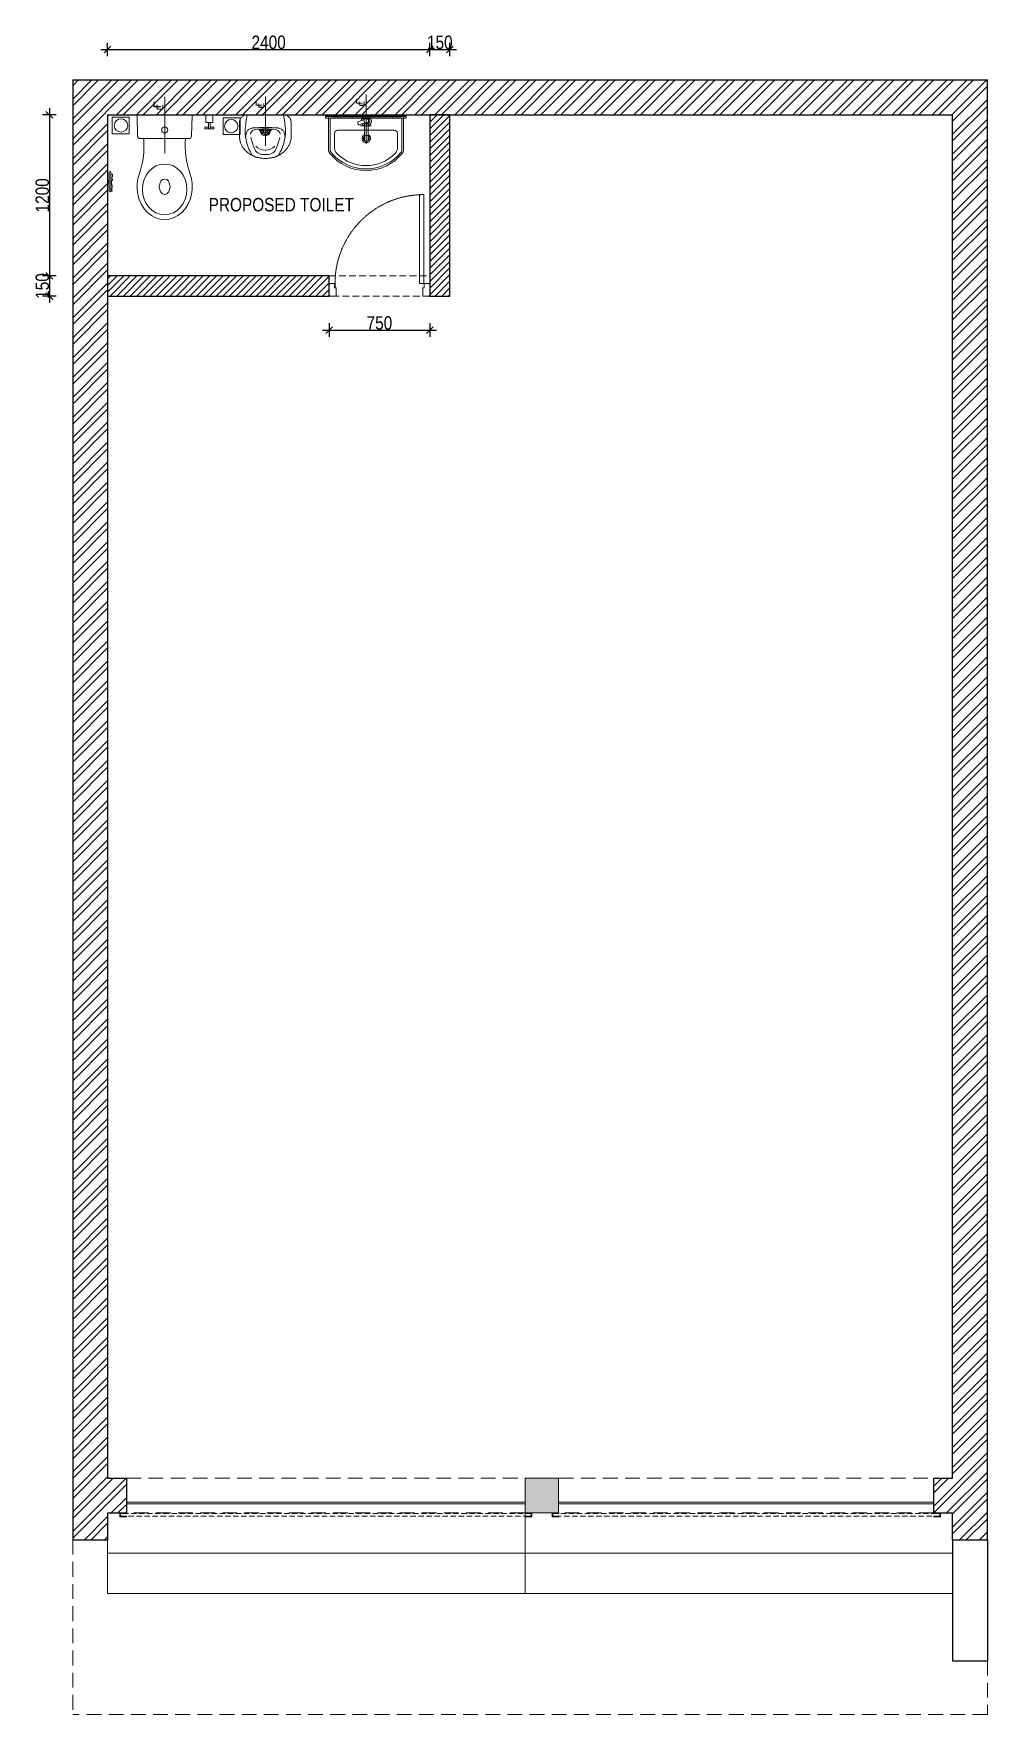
# Model space of a CAD drawing. Header units: millimetres. Extents: x 1749862 to 1756967, y 33447 to 45964.
import ezdxf

# ---------------------------------------------------------------- set-up
doc = ezdxf.new("R2010")
doc.units = ezdxf.units.MM
doc.header["$LTSCALE"] = 40
doc.header["$PDMODE"] = 3
for name, pattern in [('a_p6_plan_L18$0$HIDDEN', [0.375, 0.25, -0.125]), ('CENTER', [2, 1.25, -0.25, 0.25, -0.25]), ('DOT2', [0.125, 0, -0.125]), ('HIDDEN', [9.525, 6.35, -3.175]), ('HIDDEN2', [0.1875, 0.125, -0.0625]), ('HIDDENX2', [0.75, 0.5, -0.25])]:
    doc.linetypes.add(name, pattern=pattern)
for name, color, linetype, lineweight in [('A-COL', 243, 'Continuous', 9), ('A-Glazing', 4, 'Continuous', 20), ('A-shutter', 8, 'Continuous', 18), ('A-STAIR', 6, 'Continuous', 5), ('beam', 90, 'Continuous', 9), ('centerline-toilets', 2, 'CENTER', 13), ('column hatch', 5, 'Continuous', 0), ('Door', 2, 'Continuous', 13), ('ele', 252, 'Continuous', 13), ('Fhitting', 152, 'Continuous', 30), ('LENS-CURTAIN', 5, 'a_p6_plan_L18$0$HIDDEN', 9), ('LENS-DIM', 252, 'Continuous', 5), ('LENS-DOOR', 34, 'Continuous', 20), ('LENS-TEXT', 31, 'Continuous', 5), ('LN-HATCH', 251, 'Continuous', 0), ('Mirror', 150, 'Continuous', 20), ('Panelling', 65, 'Continuous', 18), ('PARTITION', 22, 'Continuous', 30), ('rolling shutter', 1, 'Continuous', 5), ('Toilet', 5, 'Continuous', 9)]:
    doc.layers.add(name, color=color, linetype=linetype, lineweight=lineweight)
doc.layers.add('A-WALL', color=1, linetype='Continuous')
doc.layers.add('S-DIM', color=7, linetype='Continuous')
doc.styles.add('LK TXT', font='Gill Sans MT Condensed Regular.ttf')
doc.styles.get("Standard").update_dxf_attribs({"font": 'Gill Sans MT Condensed Regular.ttf', "height": 100})
doc.dimstyles.new('100MM', dxfattribs={"dimtxt": 100, "dimasz": 50, "dimexe": 50, "dimexo": 50, "dimtad": 1, "dimdec": 0, "dimtxsty": 'Standard', "dimblk": 'OBLIQUE', "dimcen": 2.5, "dimdle": 50, "dimclrd": 256, "dimclre": 256, "dimclrt": 1, "dimadec": 0, "dimazin": 0, "dimtfac": 1, "dimtdec": 0, "dimtmove": 0, "dimatfit": 3, "dimfxl": 50, "dimfxlon": 1, "dimlwd": -1, "dimlwe": -1, "dimarcsym": 0})

# ---------------------------------------------------------------- blocks, each defined once
blk = doc.blocks.new('*U12')
at = {"layer": 'A-shutter', "color": 5, "ltscale": 10}
for points in [[(41039206, -1561539), (41039206, -1561544), (41039161, -1561544), (41039161, -1561564), (41039206, -1561564), (41039206, -1561569), (41039156, -1561569), (41039156, -1561539)], [(41042176, -1561539), (41042176, -1561544), (41042221, -1561544), (41042221, -1561564), (41042176, -1561564), (41042176, -1561569), (41042226, -1561569), (41042226, -1561539)]]:
    blk.add_lwpolyline(points, close=True, dxfattribs=at)
at = {"layer": 'A-shutter', "color": 5, "linetype": 'HIDDENX2', "ltscale": 2, "true_color": 0x0505ff}
blk.add_lwpolyline([(41039161, -1561544), (41039161, -1561564), (41042221, -1561564), (41042221, -1561544)], close=True, dxfattribs=at)
blk = doc.blocks.new('*U13')
at = {"layer": 'A-shutter', "color": 5, "ltscale": 10}
for points in [[(41039382, -1561539), (41039382, -1561544), (41039337, -1561544), (41039337, -1561564), (41039382, -1561564), (41039382, -1561569), (41039332, -1561569), (41039332, -1561539)], [(41042176, -1561539), (41042176, -1561544), (41042221, -1561544), (41042221, -1561564), (41042176, -1561564), (41042176, -1561569), (41042226, -1561569), (41042226, -1561539)]]:
    blk.add_lwpolyline(points, close=True, dxfattribs=at)
at = {"layer": 'A-shutter', "color": 5, "linetype": 'HIDDENX2', "ltscale": 2, "true_color": 0x0505ff}
blk.add_lwpolyline([(41039337, -1561544), (41039337, -1561564), (41042221, -1561564), (41042221, -1561544)], close=True, dxfattribs=at)
blk = doc.blocks.new('Wash Basin')
at = {"layer": 'PARTITION', "lineweight": 9}
h = blk.add_hatch(dxfattribs=at)
h.set_pattern_fill('ANSI38', color=256, scale=70, angle=990, style=0, double=1)
h.set_pattern_definition([(315, (-62.738, -33.325), (6.18718, 6.18718), []), (45, (-62.738, -33.325), (6.18718, 18.56155), [21.875, -13.125])])
h.paths.add_polyline_path([(302, -22), (-298, -22), (-298, -34), (302, -34)])
at = {"layer": 'centerline-toilets', "linetype": 'HIDDEN', "ltscale": 10}
blk.add_line((0, -238), (0, 130), dxfattribs=at)
at = {"layer": 'Mirror', "ltscale": 0.5}
blk.add_lwpolyline([(-298, -34), (-298, -46), (302, -46), (302, -34)], close=True, dxfattribs=at)
at = {"layer": 'Panelling', "lineweight": 9}
blk.add_lwpolyline([(-298, -22), (-298, -34), (302, -34), (302, -22)], close=True, dxfattribs=at)
at = {"layer": 'Toilet', "ltscale": 100}
for p, q in [((-280, -32), (-280, -278)), ((-270, -22), (270, -22)), ((-268, -55), (-268, -278)), ((-258, -45), (258, -45)), ((-15, -89), (-15, -208)), ((11, -208), (11, -89)), ((268, -55), (268, -278)), ((280, -32), (280, -278))]:
    blk.add_line(p, q, dxfattribs=at)
blk.add_lwpolyline([(41, -103), (-41, -103)], dxfattribs=at)
blk.add_lwpolyline([(23, -62), (58, -74, -0.414214), (61, -81), (58, -93, -0.414214), (50, -96), (16, -85)], format="xyb", dxfattribs=at)
blk.add_lwpolyline([(-235, -264, 0.191896), (-217, -309, 0.420236), (217, -309, 0.191896), (235, -264), (235, -161, 0.414214), (210, -136), (-210, -136, 0.414214), (-235, -161)], format="xyb", close=True, dxfattribs=at)
for centre, radius in [((-2, -67), 17.5), ((-2, -197), 22.5)]:
    blk.add_circle(centre, radius, dxfattribs=at)
for centre, radius, start, end in [((-270, -32), 10, 90, 180), ((-258, -55), 10, 90, 180), ((258, -55), 10, 0, 90), ((270, -32), 10, 0, 90), ((-2, -197), 32.1, 113.0898, 66.246), ((-2, -197), 20.5, 128.0403, 237.2899), ((-2, -197), 20.5, 304.4733, 50.7332), ((-230, -278), 50, 180, 218.4461), ((0, -89), 348, 219.2826, 320.7174), ((-230, -278), 38, 180, 218.4461), ((0, -89), 336, 219.313, 320.687), ((230, -278), 38, 321.5539, 0), ((230, -278), 50, 321.5539, 0)]:
    blk.add_arc(centre, radius, start, end, dxfattribs=at)
for centre, major_axis, start_param, end_param in [((-2, -67), (0, 38.3), 4.720493, 9.081982), ((-2, -67), (-0.2, -25.6), 1.769108, 7.074098), ((-2, -67), (0, 38.3), 3.484555, 4.083576), ((-2, -208), (-9.04, 9.04), 0.785398, 3.926991)]:
    blk.add_ellipse(centre, major_axis=major_axis, ratio=1, start_param=start_param, end_param=end_param, dxfattribs=at)
at = {"layer": 'centerline-toilets', "linetype": 'DOT2', "insert": (33, 62), "char_height": 75, "width": 495.83, "attachment_point": 5, "rotation": 90}
blk.add_mtext('{\\fISOCPEUR|b0|i0|c0|p34;℄}', dxfattribs=at)
blk = doc.blocks.new('DLF-RSP-AR-CD-DWG-4DT-3113$0$X-TYPICAL TOILET UPPER FLOORS - 02$0$urinals')
at = {"layer": 'Toilet'}
for p, q in [((0, -16), (0, 8)), ((-46, -115), (46, -115)), ((0, -105), (0, -161))]:
    blk.add_line(p, q, dxfattribs=at)
blk.add_lwpolyline([(135, 0), (-135, 0, 0.036949), (-150, -116, 0.138094), (-100, -297, 0.221721), (-52, -318, 0.062656), (0, -325, 0.062656), (52, -318, 0.221721), (100, -297, 0.138094), (150, -116, 0.036949)], format="xyb", close=True, dxfattribs=at)
for centre, radius, start, end in [((-91, -153), 53.8, 148.4868, 188.6401), ((-94, -145), 47.1, 93.3708, 154.4824), ((-71, -150), 40.2, 106.7016, 169.725), ((3, -1238), 1145, 90.1625, 95.0265), ((-51, -225), 119, 89.5454, 105.8857), ((0, -996), 891, 89.9918, 93.182), ((0, -115), 40, 167.428, 12.572), ((0, -115), 33, 164.1814, 15.8186), ((0, -115), 32, 163.6049, 16.3951), ((0, -115), 22.6, 155.6653, 24.3347), ((0, -115), 14.7, 139.9109, 40.0891), ((-3, -1238), 1145, 84.9735, 89.8375), ((0, -996), 891, 86.818, 90.0082), ((51, -225), 119, 74.1143, 90.4546), ((71, -150), 40.2, 10.275, 73.2984), ((94, -145), 47.1, 25.5176, 86.6292), ((91, -153), 53.8, 351.3599, 31.5132), ((414, -38), 538, 193.994, 204.5632), ((-2, -165), 97.6, 225, 270.9552), ((2, -165), 97.6, 269.0448, 315), ((-414, -38), 538, 335.4368, 346.006), ((-30, -241), 50, 204.5632, 250.4606), ((-2, -161), 135, 250.4606, 270.6492), ((2, -161), 135, 269.3508, 289.5394), ((30, -241), 50, 289.5394, 335.4368)]:
    blk.add_arc(centre, radius, start, end, dxfattribs=at)
blk.add_open_spline([(135, 0), (105, 0), (76, 0), (-13, 0), (-73, 0), (-133, 0), (-133, 0), (-134, 0), (-134, 0), (-135, 0), (-135, 0), (-135, 0), (-135, 0), (-135, 0), (-135, 0), (-135, 0), (-135, 0), (-135, 0), (-135, 0), (-135, 0), (-135, 0), (-135, 0), (-135, 0), (-136, 0), (-136, 0), (-136, 0), (-137, 0), (-138, 0), (-138, 0), (-141, 0), (-142, 0), (-146, -1), (-149, -2), (-155, -3), (-158, -5), (-163, -7), (-166, -9), (-171, -13), (-173, -15), (-178, -19), (-180, -22), (-184, -27), (-185, -29), (-188, -35), (-189, -38), (-191, -43), (-191, -46), (-192, -50), (-192, -51), (-192, -52), (-192, -54), (-193, -56), (-193, -56), (-193, -57), (-193, -57), (-193, -57), (-193, -57), (-193, -57), (-193, -57), (-193, -57), (-193, -57), (-193, -58), (-193, -58), (-193, -58), (-193, -58), (-193, -58), (-193, -58), (-193, -58), (-193, -59), (-193, -59), (-193, -60), (-193, -61), (-193, -62), (-193, -65), (-193, -66), (-193, -72), (-193, -75), (-193, -86), (-193, -93), (-193, -114), (-193, -128), (-193, -146), (-193, -145), (-193, -149), (-193, -150), (-193, -154), (-193, -156), (-193, -159), (-193, -159), (-193, -159), (-193, -159), (-193, -160), (-193, -160), (-193, -160), (-193, -160), (-193, -160), (-193, -160), (-193, -160), (-193, -160), (-193, -160), (-193, -160), (-193, -160), (-193, -161), (-193, -161), (-193, -161), (-193, -162), (-193, -162), (-192, -164), (-192, -165), (-192, -168), (-192, -170), (-192, -176), (-191, -180), (-189, -191), (-188, -198), (-183, -212), (-180, -219), (-173, -233), (-169, -240), (-159, -253), (-154, -259), (-142, -271), (-136, -277), (-123, -287), (-115, -292), (-101, -301), (-93, -305), (-77, -311), (-69, -314), (-53, -319), (-44, -321), (-28, -323), (-20, -324), (-9, -325), (-7, -325), (-3, -325), (-1, -325), (2, -325), (4, -325), (8, -325), (11, -325), (21, -324), (27, -323), (42, -321), (50, -319), (67, -315), (75, -312), (92, -305), (100, -301), (115, -292), (123, -288), (136, -277), (143, -271), (155, -259), (160, -252), (170, -238), (174, -231), (181, -217), (184, -210), (188, -195), (190, -188), (191, -179), (191, -178), (192, -174), (192, -171), (192, -168), (192, -167), (192, -164), (192, -162), (192, -160), (192, -160), (192, -160), (192, -160), (192, -160), (192, -159), (192, -159), (192, -159), (192, -158), (192, -157), (192, -156), (192, -155), (192, -152), (192, -150), (192, -143), (192, -144), (192, -132), (192, -124), (192, -99), (192, -82), (192, -65), (192, -64), (192, -62), (192, -60), (192, -58), (192, -58), (192, -57), (192, -57), (192, -57), (192, -57), (192, -57), (192, -57), (192, -57), (192, -57), (192, -57), (192, -57), (192, -56), (192, -56), (192, -55), (192, -55), (192, -53), (192, -52), (192, -48), (191, -46), (190, -40), (189, -37), (186, -31), (184, -28), (180, -22), (178, -19), (173, -14), (170, -12), (164, -8), (161, -6), (155, -3), (151, -2), (145, -1), (142, 0), (137, 0), (136, 0), (135, 0)], degree=3, knots=[0, 0, 0, 0, 0.329607, 0.329607, 0.988822, 0.988822, 0.996691, 0.996691, 0.998638, 0.998638, 0.99992, 0.99992, 1.000227, 1.000227, 1.000534, 1.000534, 1.001148, 1.001148, 1.002375, 1.002375, 1.00483, 1.00483, 1.009739, 1.009739, 1.019558, 1.019558, 1.039196, 1.039196, 1.078472, 1.078472, 1.157024, 1.157024, 1.314128, 1.314128, 1.471232, 1.471232, 1.628335, 1.628335, 1.785439, 1.785439, 1.942543, 1.942543, 2.099647, 2.099647, 2.256751, 2.256751, 2.413855, 2.413855, 2.450944, 2.450944, 2.525122, 2.525122, 2.556641, 2.556641, 2.563699, 2.563699, 2.567479, 2.567479, 2.57001, 2.57001, 2.570783, 2.570783, 2.572328, 2.572328, 2.573873, 2.573873, 2.576964, 2.576964, 2.583145, 2.583145, 2.595507, 2.595507, 2.620232, 2.620232, 2.669681, 2.669681, 2.76858, 2.76858, 2.966376, 2.966376, 3.36197, 3.36197, 3.45996, 3.45996, 3.491387, 3.491387, 3.554241, 3.554241, 3.562213, 3.562213, 3.566829, 3.566829, 3.570018, 3.570018, 3.570684, 3.570684, 3.571294, 3.571294, 3.571904, 3.571904, 3.573124, 3.573124, 3.575564, 3.575564, 3.580444, 3.580444, 3.590203, 3.590203, 3.609723, 3.609723, 3.648762, 3.648762, 3.72684, 3.72684, 3.861362, 3.861362, 3.995884, 3.995884, 4.130406, 4.130406, 4.264928, 4.264928, 4.39945, 4.39945, 4.533972, 4.533972, 4.668494, 4.668494, 4.803016, 4.803016, 4.937539, 4.937539, 5.072061, 5.072061, 5.118026, 5.118026, 5.144558, 5.144558, 5.17109, 5.17109, 5.224154, 5.224154, 5.330281, 5.330281, 5.468863, 5.468863, 5.607445, 5.607445, 5.746027, 5.746027, 5.884609, 5.884609, 6.023191, 6.023191, 6.161773, 6.161773, 6.300355, 6.300355, 6.438937, 6.438937, 6.577519, 6.577519, 6.602876, 6.602876, 6.653589, 6.653589, 6.673028, 6.673028, 6.711906, 6.711906, 6.713712, 6.713712, 6.715518, 6.715518, 6.719129, 6.719129, 6.726351, 6.726351, 6.740796, 6.740796, 6.769686, 6.769686, 6.827466, 6.827466, 6.943027, 6.943027, 7.174147, 7.174147, 7.636387, 7.636387, 7.659394, 7.659394, 7.705407, 7.705407, 7.71212, 7.71212, 7.713128, 7.713128, 7.714137, 7.714137, 7.716153, 7.716153, 7.720185, 7.720185, 7.728249, 7.728249, 7.744378, 7.744378, 7.776636, 7.776636, 7.841152, 7.841152, 7.970184, 7.970184, 8.14844, 8.14844, 8.326696, 8.326696, 8.504953, 8.504953, 8.683209, 8.683209, 8.861465, 8.861465, 9.039722, 9.039722, 9.217978, 9.217978, 9.283185, 9.283185, 9.283185, 9.283185], dxfattribs=at)
blk = doc.blocks.new('jALI')
at = {"layer": 'Toilet', "ltscale": 5}
h = blk.add_hatch(dxfattribs=at)
h.set_pattern_fill('HEX', color=256, scale=50, angle=135, double=1)
h.set_pattern_definition([(135, (-344825.863, 460708.187), (-7.65465545, -7.65465545), [6.25, -12.5]), (255, (-344825.863, 460708.187), (10.4564538, -2.80179835), [6.25, -12.5]), (195, (-344830.282, 460712.606), (2.80179835, -10.4564538), [6.25, -12.5])])
edge = h.paths.add_edge_path()
edge.add_arc((-393188, 163648), 50, -90, 270)
blk.add_lwpolyline([(-393250, 163582), (-393126, 163582), (-393126, 163709), (-393250, 163709)], close=True, dxfattribs=at)
blk.add_circle((-393188, 163648), 50, dxfattribs=at)
blk = doc.blocks.new('Urinal')
at = {"layer": 'centerline-toilets', "linetype": 'HIDDEN', "ltscale": 10}
blk.add_line((0, 231), (0, -137), dxfattribs=at)
at = {"layer": 'Fhitting', "lineweight": 0, "ltscale": 0.5, "rotation": 180}
blk.add_blockref('DLF-RSP-AR-CD-DWG-4DT-3113$0$X-TYPICAL TOILET UPPER FLOORS - 02$0$urinals', (0, 0), dxfattribs=at)
at = {"layer": 'Fhitting', "lineweight": 0, "ltscale": 0.5, "xscale": -1, "rotation": 90}
blk.add_blockref('jALI', (163394, -393104), dxfattribs=at)
at = {"layer": 'centerline-toilets', "linetype": 'DOT2', "insert": (-31, -69), "char_height": 75, "width": 495.83, "attachment_point": 5, "rotation": 270}
blk.add_mtext('{\\fISOCPEUR|b0|i0|c0|p34;℄}', dxfattribs=at)
blk = doc.blocks.new('WC')
at = {"layer": 'centerline-toilets', "linetype": 'HIDDEN', "ltscale": 10}
blk.add_line((0, 286), (0, -135), dxfattribs=at)
at = {"layer": 'Toilet'}
for p, q in [((-419, 507), (-425, 507)), ((-425, 507), (-425, 489)), ((-419, 507), (-419, 489)), ((-419, 504), (-413, 504)), ((-413, 567), (-413, 429)), ((-401, 567), (-401, 429)), ((-419, 489), (-425, 489)), ((-419, 492), (-413, 492)), ((-206, 6), (-202, 157)), ((181, 177), (-183, 177)), ((206, 6), (200, 157)), ((-200, 0), (200, 0))]:
    blk.add_line(p, q, dxfattribs=at)
at = {"layer": 'Toilet', "ltscale": 100}
for p, q in [((366, 103), (300, 103)), ((300, 92), (300, 103)), ((326, 92), (300, 92)), ((307, 0), (307, 57)), ((359, 57), (307, 57)), ((326, 103), (326, 57)), ((340, 103), (340, 57)), ((366, 92), (340, 92)), ((359, 57), (359, 0)), ((366, 92), (366, 103)), ((359, 0), (307, 0))]:
    blk.add_line(p, q, dxfattribs=at)
at = {"layer": 'Toilet'}
blk.add_circle((0, 112), 22.9, dxfattribs=at)
for centre, radius, start, end in [((-407, 567), 6, 0, 180), ((-407, 429), 6, 180, 0), ((-776, 231), 622, 354.997, 19.0619), ((776, 226), 623, 160.5196, 184.5617), ((-182, 158), 19.3, 90.3509, 180.8981), ((180, 158), 19.3, 359.1019, 89.6491), ((-200, 6), 5.72, 177.9546, 270), ((200, 6), 5.72, 270, 2.0454)]:
    blk.add_arc(centre, radius, start, end, dxfattribs=at)
at = {"layer": 'Toilet', "extrusion": (0, 0, -1)}
for centre, major_axis, ratio, start_param, end_param in [((0, 534), (0, -245), 0.842028, 7.436326, 11.41323), ((0, 535), (0, -57.2), 0.7, 1.570796326794896, 7.853981633974482)]:
    blk.add_ellipse(centre, major_axis=major_axis, ratio=ratio, start_param=start_param, end_param=end_param, dxfattribs=at)
blk.add_ellipse((0, 555), major_axis=(0, -189), ratio=0.878788, dxfattribs=at)
at = {"layer": 'Toilet'}
blk.add_open_spline([(-401, 441), (-397, 441), (-384, 439), (-389, 459), (-396, 480), (-386, 478), (-386, 491), (-403, 487), (-385, 532), (-396, 547), (-391, 570), (-397, 569), (-401, 568)], degree=3, knots=[0, 0, 0, 0, 9.744972, 33.823887, 47.583551, 49.497915, 60.560502, 63.822284, 93.508019, 135.756925, 141.904352, 150.301906, 150.301906, 150.301906, 150.301906], dxfattribs=at)
at = {"layer": 'Fhitting', "lineweight": 0, "ltscale": 0.5, "rotation": 270}
blk.add_blockref('jALI', (-163973, -393109), dxfattribs=at)
at = {"layer": 'centerline-toilets', "linetype": 'DOT2', "insert": (-36, -57), "char_height": 85.83, "width": 567.4, "attachment_point": 5, "rotation": 270}
blk.add_mtext('{\\fISOCPEUR|b0|i0|c0|p34;℄}', dxfattribs=at)
blk = doc.blocks.new('*U14')
at = {"layer": 'LENS-DOOR'}
for p, q in [((547492, 1778574), (547492, 1779235)), ((547523, 1779235), (547492, 1779235)), ((547523, 1779235), (547523, 1778574)), ((547447, 1778569), (547452, 1778569)), ((547447, 1778484), (547447, 1778569)), ((547452, 1778574), (547489, 1778574)), ((547452, 1778569), (547452, 1778574)), ((547489, 1778540), (547489, 1778574)), ((547489, 1778540), (547499, 1778540)), ((547523, 1778574), (547492, 1778574)), ((547499, 1778479), (547499, 1778540)), ((548145, 1778479), (548145, 1778540)), ((548156, 1778540), (548145, 1778540)), ((548192, 1778574), (548156, 1778574)), ((548156, 1778540), (548156, 1778574)), ((548192, 1778569), (548192, 1778574)), ((548197, 1778569), (548192, 1778569)), ((548197, 1778484), (548197, 1778569)), ((547447, 1778484), (547452, 1778484)), ((547452, 1778479), (547452, 1778484)), ((547452, 1778479), (547499, 1778479)), ((548192, 1778479), (548145, 1778479)), ((548192, 1778479), (548192, 1778484)), ((548197, 1778484), (548192, 1778484))]:
    blk.add_line(p, q, dxfattribs=at)
at = {"layer": 'LENS-DOOR', "color": 7, "linetype": 'HIDDEN2', "extrusion": (0, 0, -1)}
blk.add_ellipse((547492, 1778574), major_axis=(661, 0), ratio=1, start_param=-1.570791, end_param=0.051209, dxfattribs=at)
blk = doc.blocks.new('A$Ccc8ceeb6')
at = {"layer": 'column hatch'}
h = blk.add_hatch(color=8, dxfattribs=at)
h.dxf.hatch_style = 1
h.paths.add_polyline_path([(521, -6618), (271, -6618), (271, -6878), (521, -6878)])
at = {"layer": 'LN-HATCH'}
h = blk.add_hatch(dxfattribs=at)
h.set_pattern_fill('ANSI32', color=256, scale=11, angle=180)
h.set_pattern_definition([(225, (-5259973.75, -42445.21), (74.087113, -74.087113), []), (225, (-5260023.14, -42445.21), (74.087113, -74.087113), [])])
h.paths.add_polyline_path([(3715, 3794), (-3099, 3794), (-3099, -7078), (-2839, -7078), (-2839, -6878), (-2699, -6878), (-2699, -6618), (-2839, -6618), (-2839, 3534), (3455, 3534), (3455, -6618), (3315, -6618), (3315, -6878), (3455, -6878), (3455, -7078), (3715, -7078)])
h = blk.add_hatch(dxfattribs=at)
h.set_pattern_fill('ANSI31', color=256, scale=11, angle=180)
h.paths.add_polyline_path([(-439, 2184), (-289, 2184), (-289, 3534), (-439, 3534)])
h.paths.add_polyline_path([(-1189, 2334), (-2839, 2334), (-2839, 2184), (-1189, 2184)])
at = {"layer": 'A-COL'}
for p, q in [((271, -6618), (271, -6878)), ((271, -6618), (521, -6618)), ((521, -6618), (521, -6878)), ((271, -6878), (521, -6878))]:
    blk.add_line(p, q, dxfattribs=at)
at = {"layer": 'A-Glazing'}
for points in [[(-2699, -6797), (271, -6797), (271, -6809), (-2699, -6809)], [(3315, -6797), (521, -6797), (521, -6809), (3315, -6809)]]:
    blk.add_lwpolyline(points, close=True, dxfattribs=at)
at = {"layer": 'A-STAIR'}
for p, q in [((271, -6878), (271, -7178)), ((271, -7178), (3455, -7178)), ((271, -7178), (271, -7478)), ((271, -7478), (3455, -7478))]:
    blk.add_line(p, q, dxfattribs=at)
at = {"layer": 'A-STAIR', "color": 225}
for p, q in [((-2839, -7078), (-2839, -7178)), ((271, -7178), (-2839, -7178)), ((-2839, -7178), (-2839, -7478)), ((271, -7478), (-2839, -7478))]:
    blk.add_line(p, q, dxfattribs=at)
at = {"layer": 'A-WALL'}
for p, q in [((-3099, 3794), (-3099, -7078)), ((-3099, 3794), (3715, 3794)), ((3715, -7078), (3715, 3794)), ((-2839, 3534), (-2839, -6618)), ((-2839, 3534), (3455, 3534)), ((3455, -6618), (3455, 3534)), ((-2839, -6618), (-2699, -6618)), ((-2699, -6618), (-2699, -6878)), ((3315, -6618), (3455, -6618)), ((3315, -6878), (3315, -6618)), ((-2839, -6878), (-2839, -7078)), ((-2839, -6878), (-2699, -6878)), ((3315, -6878), (3455, -6878)), ((3455, -7078), (3455, -6878)), ((-3099, -7078), (-2839, -7078)), ((3455, -7078), (3715, -7078)), ((3455, -7078), (3455, -7978)), ((3715, -7078), (3715, -7978)), ((3455, -7978), (3715, -7978))]:
    blk.add_line(p, q, dxfattribs=at)
for points in [[(-439, 2184), (-289, 2184), (-289, 3534), (-439, 3534)], [(-1189, 2334), (-2839, 2334), (-2839, 2184), (-1189, 2184)]]:
    blk.add_lwpolyline(points, close=True, dxfattribs=at)
at = {"layer": 'beam', "linetype": 'a_p6_plan_L18$0$HIDDEN', "lineweight": 5, "ltscale": 11}
for p, q in [((-3099, -7078), (-3099, -8378)), ((3715, -7978), (3715, -8378)), ((3715, -8378), (-3099, -8378))]:
    blk.add_line(p, q, dxfattribs=at)
for points in [[(-2699, -6618), (271, -6618), (271, -6878), (-2699, -6878)], [(521, -6618), (3315, -6618), (3315, -6878), (521, -6878)]]:
    blk.add_lwpolyline(points, close=True, dxfattribs=at)
at = {"layer": 'LENS-CURTAIN', "ltscale": 5}
blk.add_lwpolyline([(-1189, 2184), (-1189, 2334), (-439, 2334), (-439, 2184)], close=True, dxfattribs=at)
at = {"layer": 'Door', "xscale": -1}
blk.add_blockref('*U14', (547008, -1776295), dxfattribs=at)
at = {"layer": 'ele', "color": 0, "lineweight": -2, "xscale": -1, "rotation": 180}
for name, p in [('WC', (-2414, 3534)), ('Urinal', (-1664, 3534))]:
    blk.add_blockref(name, p, dxfattribs=at)
at = {"layer": 'ele', "color": 0, "lineweight": -2, "xscale": -1}
blk.add_blockref('Wash Basin', (-914, 3556), dxfattribs=at)
at = {"layer": 'rolling shutter', "color": 2}
blk.add_blockref('*U12', (-41041905, 1554661), dxfattribs=at)
at = {"layer": 'rolling shutter', "color": 2, "xscale": -1}
blk.add_blockref('*U13', (41042698, 1554661), dxfattribs=at)
blk = doc.blocks.new('_Oblique')
at = {"color": 0, "linetype": 'ByBlock', "lineweight": -2}
blk.add_line((-0.5, -0.5), (0.5, 0.5), dxfattribs=at)
blk = doc.blocks.new('*D15')
at = {"layer": 'Defpoints', "color": 0, "transparency": 16777216}
for p in [(1752813, 45846), (1750413, 45359), (1752813, 45359)]:
    blk.add_point(p, dxfattribs=at)
at = {"layer": 'S-DIM', "transparency": 16777216}
for p, q in [((1750363, 45846), (1752863, 45846)), ((1750413, 45796), (1750413, 45896)), ((1752813, 45796), (1752813, 45896))]:
    blk.add_line(p, q, dxfattribs=at)
at = {"layer": 'S-DIM', "transparency": 16777216, "xscale": 50, "yscale": 50, "zscale": 50, "rotation": 180}
blk.add_blockref('_Oblique', (1750413, 45846), dxfattribs=at)
at = {"layer": 'S-DIM', "transparency": 16777216, "xscale": 50, "yscale": 50, "zscale": 50}
blk.add_blockref('_Oblique', (1752813, 45846), dxfattribs=at)
at = {"layer": 'S-DIM', "color": 1, "transparency": 16777216, "insert": (1751613, 45898), "char_height": 100, "attachment_point": 5}
blk.add_mtext('2400', dxfattribs=at)
blk = doc.blocks.new('*D16')
at = {"layer": 'Defpoints', "color": 0, "transparency": 16777216}
for p in [(1752963, 45846), (1752813, 45359), (1752963, 45249)]:
    blk.add_point(p, dxfattribs=at)
at = {"layer": 'S-DIM', "transparency": 16777216}
for p, q in [((1752763, 45846), (1753013, 45846)), ((1752813, 45796), (1752813, 45896)), ((1752963, 45796), (1752963, 45896))]:
    blk.add_line(p, q, dxfattribs=at)
at = {"layer": 'S-DIM', "transparency": 16777216, "xscale": 50, "yscale": 50, "zscale": 50, "rotation": 180}
blk.add_blockref('_Oblique', (1752813, 45846), dxfattribs=at)
at = {"layer": 'S-DIM', "transparency": 16777216, "xscale": 50, "yscale": 50, "zscale": 50}
blk.add_blockref('_Oblique', (1752963, 45846), dxfattribs=at)
at = {"layer": 'S-DIM', "color": 1, "transparency": 16777216, "insert": (1752888, 45898), "char_height": 100, "attachment_point": 5}
blk.add_mtext('150', dxfattribs=at)
blk = doc.blocks.new('*D17')
at = {"layer": 'Defpoints', "color": 0, "transparency": 16777216}
for p in [(1750413, 45359), (1749979, 44159), (1750413, 44159)]:
    blk.add_point(p, dxfattribs=at)
at = {"layer": 'S-DIM', "transparency": 16777216}
for p, q in [((1750029, 45359), (1749929, 45359)), ((1749979, 45409), (1749979, 44109)), ((1750029, 44159), (1749929, 44159))]:
    blk.add_line(p, q, dxfattribs=at)
at = {"layer": 'S-DIM', "transparency": 16777216, "xscale": 50, "yscale": 50, "zscale": 50}
for p, rotation in [((1749979, 45359), 90), ((1749979, 44159), 270)]:
    blk.add_blockref('_Oblique', p, dxfattribs=dict(at, rotation=rotation))
at = {"layer": 'S-DIM', "color": 1, "transparency": 16777216, "insert": (1749927, 44759), "char_height": 100, "attachment_point": 5, "rotation": 90}
blk.add_mtext('1200', dxfattribs=at)
blk = doc.blocks.new('*D18')
at = {"layer": 'Defpoints', "color": 0, "transparency": 16777216}
for p in [(1750413, 44159), (1749979, 44009), (1750458, 44009)]:
    blk.add_point(p, dxfattribs=at)
at = {"layer": 'S-DIM', "transparency": 16777216}
for p, q in [((1749979, 44209), (1749979, 43959)), ((1750029, 44159), (1749929, 44159)), ((1750029, 44009), (1749929, 44009))]:
    blk.add_line(p, q, dxfattribs=at)
at = {"layer": 'S-DIM', "transparency": 16777216, "xscale": 50, "yscale": 50, "zscale": 50}
for p, rotation in [((1749979, 44159), 90), ((1749979, 44009), 270)]:
    blk.add_blockref('_Oblique', p, dxfattribs=dict(at, rotation=rotation))
at = {"layer": 'S-DIM', "color": 1, "transparency": 16777216, "insert": (1749927, 44084), "char_height": 100, "attachment_point": 5, "rotation": 90}
blk.add_mtext('150', dxfattribs=at)
blk = doc.blocks.new('*D19')
at = {"layer": 'Defpoints', "color": 0, "transparency": 16777216}
for p in [(1752063, 44009), (1752813, 44009), (1752813, 43756)]:
    blk.add_point(p, dxfattribs=at)
at = {"layer": 'S-DIM', "transparency": 16777216}
for p, q in [((1752013, 43756), (1752863, 43756)), ((1752063, 43806), (1752063, 43706)), ((1752813, 43806), (1752813, 43706))]:
    blk.add_line(p, q, dxfattribs=at)
at = {"layer": 'S-DIM', "transparency": 16777216, "xscale": 50, "yscale": 50, "zscale": 50, "rotation": 180}
blk.add_blockref('_Oblique', (1752063, 43756), dxfattribs=at)
at = {"layer": 'S-DIM', "transparency": 16777216, "xscale": 50, "yscale": 50, "zscale": 50}
blk.add_blockref('_Oblique', (1752813, 43756), dxfattribs=at)
at = {"layer": 'S-DIM', "color": 1, "transparency": 16777216, "insert": (1752438, 43808), "char_height": 100, "attachment_point": 5}
blk.add_mtext('750', dxfattribs=at)

msp = doc.modelspace()

# ---------------------------------------------------------------- linework, layer by layer
at = {"layer": 'LENS-DIM', "color": 3}
msp.add_lwpolyline([(1756707.4, 45358.5), (1756707.4, 35206.5), (1756567.4, 35206.5), (1756567.4, 35028), (1753773.4, 35028), (1753773.4, 35206.5), (1753523.4, 35206.5), (1753523.4, 35028), (1750553.4, 35028), (1750553.4, 35206.5), (1750413.4, 35206.5), (1750413.4, 44008.5), (1752063.4, 44008.5), (1752063.4, 44142.8), (1752063.4, 44158.5), (1750413.4, 44158.5), (1750413.4, 45358.5), (1752813.4, 45358.5), (1752813.4, 44008.5), (1752963.4, 44008.5), (1752963.4, 45358.5)], close=True, dxfattribs=at)

# ---------------------------------------------------------------- block references
msp.add_blockref('A$Ccc8ceeb6', (1753252.2, 41824.5), dxfattribs=at)

# ---------------------------------------------------------------- texts
at = {"layer": 'LENS-TEXT', "color": 0, "linetype": 'Continuous', "ltscale": 3, "insert": (1751706.9, 44689), "char_height": 100, "attachment_point": 5, "style": 'LK TXT'}
msp.add_mtext_dynamic_manual_height_columns('PROPOSED TOILET', width=1099.487, gutter_width=1, heights=[0], dxfattribs=at)

# ---------------------------------------------------------------- dimensions: what is measured, and where the dimension line sits
at = {"layer": 'S-DIM', "color": 3}
for base, p1, p2, picture, middle in [((1752813.4, 45846.1), (1750413.4, 45358.5), (1752813.4, 45358.5), '*D15', (1751613.4, 45897.9)), ((1752813.4, 43755.8), (1752063.4, 44008.5), (1752813.4, 44008.5), '*D19', (1752438.4, 43807.6))]:
    dim = msp.add_linear_dim(base=base, p1=p1, p2=p2, dimstyle='100MM', dxfattribs=at)
    dim.commit()
    dim.dimension.update_dxf_attribs({"geometry": picture, "text_midpoint": middle})
dim = msp.add_linear_dim(base=(1752963.4, 45846.1), p1=(1752813.4, 45358.5), p2=(1752963.4, 45249), dimstyle='100MM', override={"dimtmove": 1}, dxfattribs=at)
dim.commit()
dim.dimension.update_dxf_attribs({"geometry": '*D16', "text_midpoint": (1752888.4, 45897.9)})
dim = msp.add_linear_dim(base=(1749979.2, 44158.5), p1=(1750413.4, 45358.5), p2=(1750413.4, 44158.5), angle=90, dimstyle='100MM', dxfattribs=at)
dim.commit()
dim.dimension.update_dxf_attribs({"geometry": '*D17', "text_midpoint": (1749927.4, 44758.5)})
dim = msp.add_linear_dim(base=(1749979.2, 44008.5), p1=(1750413.4, 44158.5), p2=(1750458.4, 44008.5), angle=90, dimstyle='100MM', override={"dimtmove": 1}, dxfattribs=at)
dim.commit()
dim.dimension.update_dxf_attribs({"geometry": '*D18', "text_midpoint": (1749927.4, 44083.5)})

doc.saveas('drawing.dxf')
